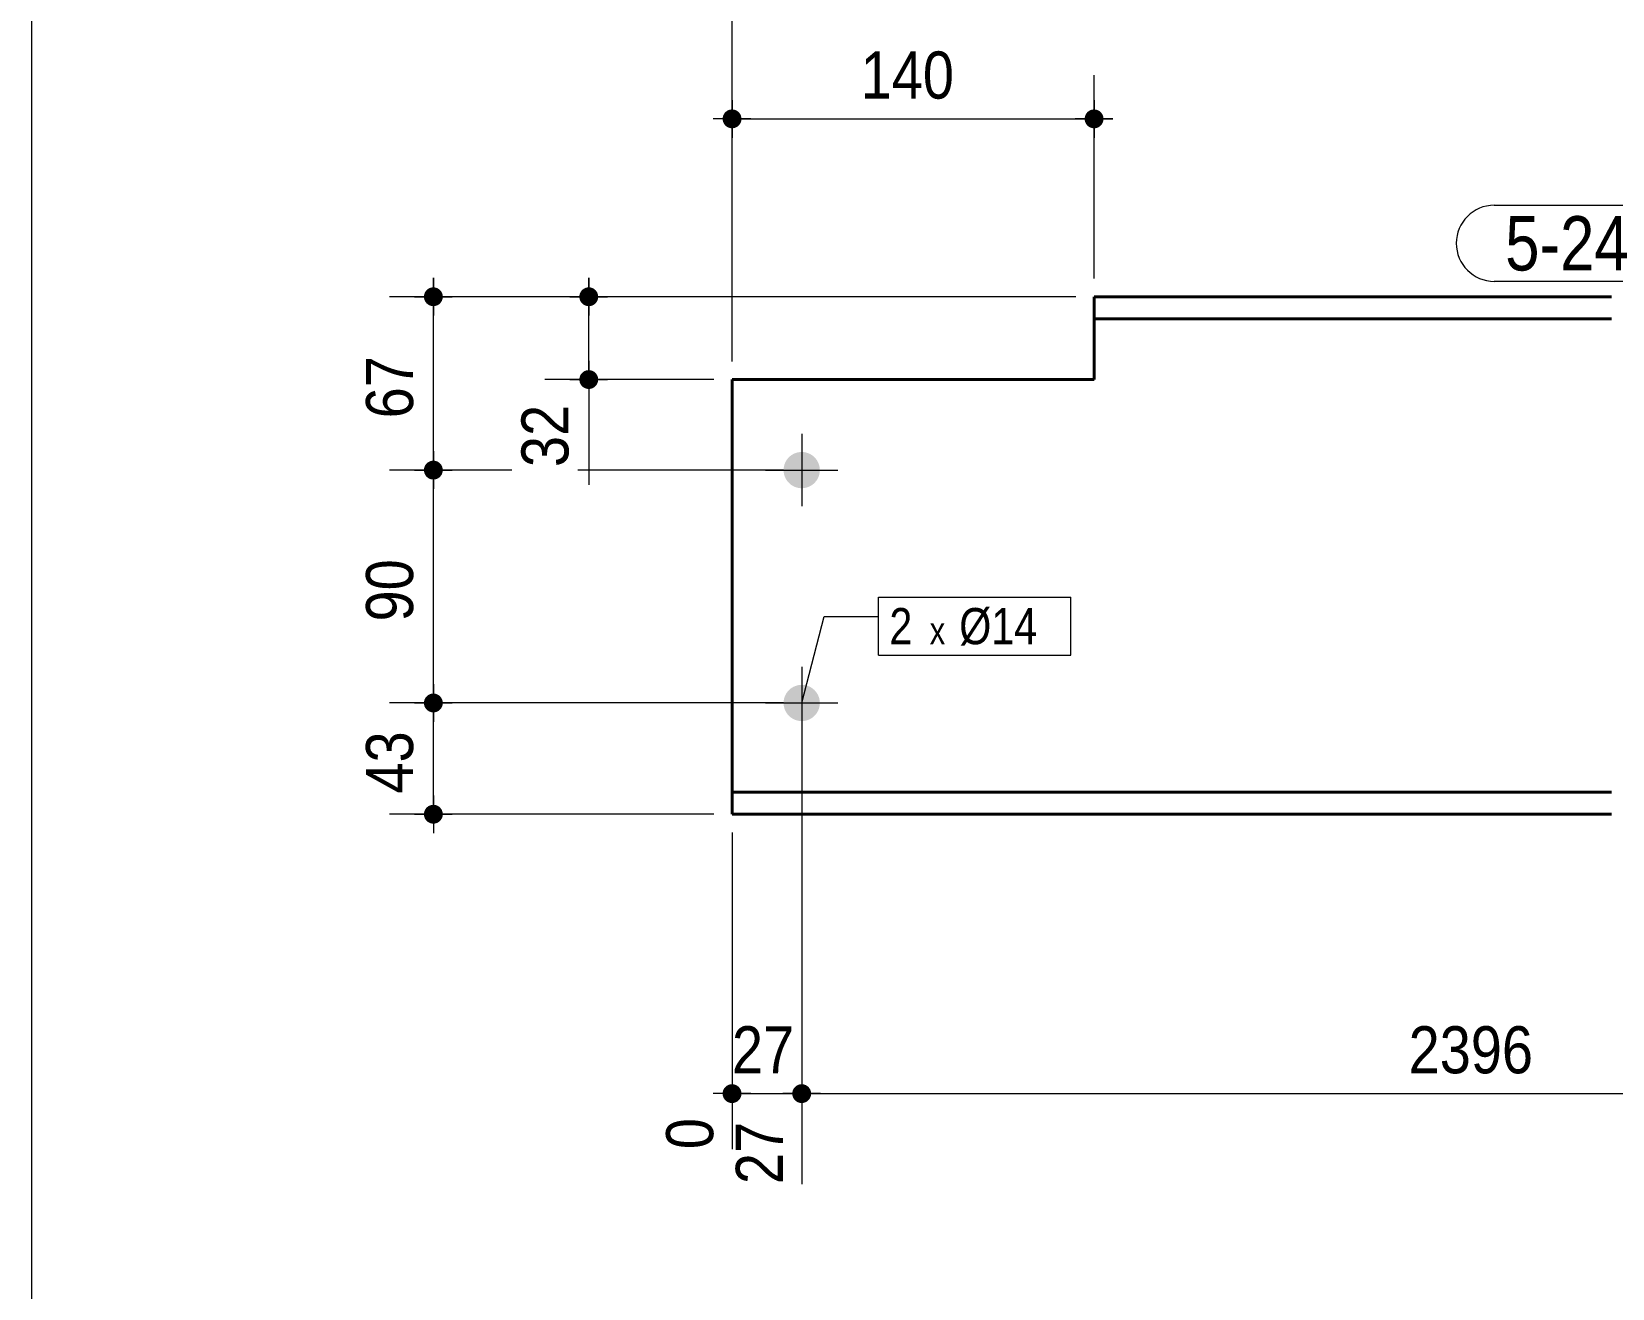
# Model space of a CAD drawing. Header units: millimetres. Extents: x 2 to 287, y 5 to 195.
# Drawn here: x 5 to 92.3, y 89.2 to 158.6 of the extents above; entities that cross this region are included whole.
import ezdxf

# ---------------------------------------------------------------- set-up
doc = ezdxf.new("R2010")
doc.units = ezdxf.units.MM
for name, color, linetype, lineweight in [('Boulon', 7, 'Continuous', 0), ('Cotation', 7, 'Continuous', 0), ('Désignation boulon', 3, 'Continuous', 0), ('Feuille dessin', 5, 'Continuous', 0), ('Piece', 2, 'Continuous', 0), ('Repère pièce', 3, 'Continuous', 0)]:
    doc.layers.add(name, color=color, linetype=linetype, lineweight=lineweight)
doc.styles.add('ARIAL', font='ARIAL.TTF')
doc.styles.add('COMIC_SANS_MS', font='COMIC.TTF')

# ---------------------------------------------------------------- blocks, each defined once
blk = doc.blocks.new('*A3')
at = {"layer": 'Boulon'}
for points in [[(46.527, 134.417), (46.528, 134.442), (46.53, 134.466), (46.532, 134.491), (46.535, 134.515), (46.538, 134.539), (46.542, 134.564), (46.546, 134.588), (46.551, 134.612), (46.557, 134.636), (46.563, 134.659), (46.57, 134.683), (46.578, 134.706), (46.586, 134.73), (46.594, 134.753), (46.603, 134.775), (46.613, 134.798), (46.623, 134.82), (46.634, 134.842), (46.645, 134.864), (46.657, 134.886), (46.669, 134.907), (46.682, 134.928), (46.696, 134.948), (46.71, 134.969), (46.724, 134.988), (46.739, 135.008), (46.754, 135.027), (46.77, 135.046), (46.786, 135.064), (46.803, 135.082), (46.82, 135.1), (46.838, 135.117), (46.856, 135.134), (46.874, 135.15), (46.893, 135.166), (46.912, 135.181), (46.931, 135.196), (46.951, 135.21), (46.972, 135.224), (46.992, 135.238), (47.013, 135.25), (47.034, 135.263), (47.056, 135.275), (47.077, 135.286), (47.1, 135.297), (47.122, 135.307), (47.144, 135.317), (47.167, 135.326), (47.19, 135.334), (47.213, 135.342), (47.237, 135.35), (47.26, 135.356), (47.284, 135.363), (47.308, 135.368), (47.332, 135.373), (47.356, 135.378), (47.38, 135.382), (47.405, 135.385), (47.429, 135.388), (47.454, 135.39), (47.478, 135.391), (47.503, 135.392), (47.527, 135.393), (47.552, 135.392), (47.576, 135.391), (47.601, 135.39), (47.625, 135.388), (47.65, 135.385), (47.674, 135.382), (47.698, 135.378), (47.722, 135.373), (47.746, 135.368), (47.77, 135.363), (47.794, 135.356), (47.817, 135.35), (47.841, 135.342), (47.864, 135.334), (47.887, 135.326), (47.91, 135.317), (47.932, 135.307), (47.955, 135.297), (47.977, 135.286), (47.999, 135.275), (48.02, 135.263), (48.041, 135.25), (48.062, 135.238), (48.083, 135.224), (48.103, 135.21), (48.123, 135.196), (48.142, 135.181), (48.161, 135.166), (48.18, 135.15), (48.199, 135.134), (48.217, 135.117), (48.234, 135.1), (48.251, 135.082), (48.268, 135.064), (48.284, 135.046), (48.3, 135.027), (48.315, 135.008), (48.33, 134.988), (48.345, 134.969), (48.359, 134.948), (48.372, 134.928), (48.385, 134.907), (48.397, 134.886), (48.409, 134.864), (48.42, 134.842), (48.431, 134.82), (48.441, 134.798), (48.451, 134.775), (48.46, 134.753), (48.469, 134.73), (48.477, 134.706), (48.484, 134.683), (48.491, 134.659), (48.497, 134.636), (48.503, 134.612), (48.508, 134.588), (48.512, 134.564), (48.516, 134.539), (48.52, 134.515), (48.522, 134.491), (48.524, 134.466), (48.526, 134.442), (48.527, 134.417), (48.527, 134.393), (48.527, 134.368), (48.526, 134.344), (48.524, 134.319), (48.522, 134.295), (48.52, 134.27), (48.516, 134.246), (48.512, 134.222), (48.508, 134.198), (48.503, 134.174), (48.497, 134.15), (48.491, 134.126), (48.484, 134.102), (48.477, 134.079), (48.469, 134.056), (48.46, 134.033), (48.451, 134.01), (48.441, 133.987), (48.431, 133.965), (48.42, 133.943), (48.409, 133.921), (48.397, 133.9), (48.385, 133.879), (48.372, 133.858), (48.359, 133.837), (48.345, 133.817), (48.33, 133.797), (48.315, 133.777), (48.3, 133.758), (48.284, 133.74), (48.268, 133.721), (48.251, 133.703), (48.234, 133.686), (48.217, 133.668), (48.199, 133.652), (48.18, 133.635), (48.161, 133.62), (48.142, 133.604), (48.123, 133.589), (48.103, 133.575), (48.083, 133.561), (48.062, 133.548), (48.041, 133.535), (48.02, 133.523), (47.999, 133.511), (47.977, 133.499), (47.955, 133.489), (47.932, 133.478), (47.91, 133.469), (47.887, 133.46), (47.864, 133.451), (47.841, 133.443), (47.817, 133.436), (47.794, 133.429), (47.77, 133.423), (47.746, 133.417), (47.722, 133.412), (47.698, 133.407), (47.674, 133.404), (47.65, 133.4), (47.625, 133.398), (47.601, 133.395), (47.576, 133.394), (47.552, 133.393), (47.527, 133.393), (47.503, 133.393), (47.478, 133.394), (47.454, 133.395), (47.429, 133.398), (47.405, 133.4), (47.38, 133.404), (47.356, 133.407), (47.332, 133.412), (47.308, 133.417), (47.284, 133.423), (47.26, 133.429), (47.237, 133.436), (47.213, 133.443), (47.19, 133.451), (47.167, 133.46), (47.144, 133.469), (47.122, 133.478), (47.1, 133.489), (47.077, 133.499), (47.056, 133.511), (47.034, 133.523), (47.013, 133.535), (46.992, 133.548), (46.972, 133.561), (46.951, 133.575), (46.931, 133.589), (46.912, 133.604), (46.893, 133.62), (46.874, 133.635), (46.856, 133.652), (46.838, 133.668), (46.82, 133.686), (46.803, 133.703), (46.786, 133.721), (46.77, 133.74), (46.754, 133.758), (46.739, 133.777), (46.724, 133.797), (46.71, 133.817), (46.696, 133.837), (46.682, 133.858), (46.669, 133.879), (46.657, 133.9), (46.645, 133.921), (46.634, 133.943), (46.623, 133.965), (46.613, 133.987), (46.603, 134.01), (46.594, 134.033), (46.586, 134.056), (46.578, 134.079), (46.57, 134.102), (46.563, 134.126), (46.557, 134.15), (46.551, 134.174), (46.546, 134.198), (46.542, 134.222), (46.538, 134.246), (46.535, 134.27), (46.532, 134.295), (46.53, 134.319), (46.528, 134.344), (46.527, 134.368), (46.527, 134.393)], [(46.527, 121.56), (46.528, 121.585), (46.53, 121.609), (46.532, 121.634), (46.535, 121.658), (46.538, 121.682), (46.542, 121.707), (46.546, 121.731), (46.551, 121.755), (46.557, 121.779), (46.563, 121.802), (46.57, 121.826), (46.578, 121.849), (46.586, 121.872), (46.594, 121.895), (46.603, 121.918), (46.613, 121.941), (46.623, 121.963), (46.634, 121.985), (46.645, 122.007), (46.657, 122.028), (46.669, 122.05), (46.682, 122.071), (46.696, 122.091), (46.71, 122.111), (46.724, 122.131), (46.739, 122.151), (46.754, 122.17), (46.77, 122.189), (46.786, 122.207), (46.803, 122.225), (46.82, 122.243), (46.838, 122.26), (46.856, 122.277), (46.874, 122.293), (46.893, 122.309), (46.912, 122.324), (46.931, 122.339), (46.951, 122.353), (46.972, 122.367), (46.992, 122.38), (47.013, 122.393), (47.034, 122.406), (47.056, 122.417), (47.077, 122.429), (47.1, 122.44), (47.122, 122.45), (47.144, 122.459), (47.167, 122.469), (47.19, 122.477), (47.213, 122.485), (47.237, 122.493), (47.26, 122.499), (47.284, 122.506), (47.308, 122.511), (47.332, 122.516), (47.356, 122.521), (47.38, 122.525), (47.405, 122.528), (47.429, 122.531), (47.454, 122.533), (47.478, 122.534), (47.503, 122.535), (47.527, 122.536), (47.552, 122.535), (47.576, 122.534), (47.601, 122.533), (47.625, 122.531), (47.65, 122.528), (47.674, 122.525), (47.698, 122.521), (47.722, 122.516), (47.746, 122.511), (47.77, 122.506), (47.794, 122.499), (47.817, 122.493), (47.841, 122.485), (47.864, 122.477), (47.887, 122.469), (47.91, 122.459), (47.932, 122.45), (47.955, 122.44), (47.977, 122.429), (47.999, 122.417), (48.02, 122.406), (48.041, 122.393), (48.062, 122.38), (48.083, 122.367), (48.103, 122.353), (48.123, 122.339), (48.142, 122.324), (48.161, 122.309), (48.18, 122.293), (48.199, 122.277), (48.217, 122.26), (48.234, 122.243), (48.251, 122.225), (48.268, 122.207), (48.284, 122.189), (48.3, 122.17), (48.315, 122.151), (48.33, 122.131), (48.345, 122.111), (48.359, 122.091), (48.372, 122.071), (48.385, 122.05), (48.397, 122.028), (48.409, 122.007), (48.42, 121.985), (48.431, 121.963), (48.441, 121.941), (48.451, 121.918), (48.46, 121.895), (48.469, 121.872), (48.477, 121.849), (48.484, 121.826), (48.491, 121.802), (48.497, 121.779), (48.503, 121.755), (48.508, 121.731), (48.512, 121.707), (48.516, 121.682), (48.52, 121.658), (48.522, 121.634), (48.524, 121.609), (48.526, 121.585), (48.527, 121.56), (48.527, 121.536), (48.527, 121.511), (48.526, 121.486), (48.524, 121.462), (48.522, 121.438), (48.52, 121.413), (48.516, 121.389), (48.512, 121.365), (48.508, 121.34), (48.503, 121.316), (48.497, 121.293), (48.491, 121.269), (48.484, 121.245), (48.477, 121.222), (48.469, 121.199), (48.46, 121.176), (48.451, 121.153), (48.441, 121.13), (48.431, 121.108), (48.42, 121.086), (48.409, 121.064), (48.397, 121.043), (48.385, 121.021), (48.372, 121.001), (48.359, 120.98), (48.345, 120.96), (48.33, 120.94), (48.315, 120.92), (48.3, 120.901), (48.284, 120.882), (48.268, 120.864), (48.251, 120.846), (48.234, 120.828), (48.217, 120.811), (48.199, 120.795), (48.18, 120.778), (48.161, 120.763), (48.142, 120.747), (48.123, 120.732), (48.103, 120.718), (48.083, 120.704), (48.062, 120.691), (48.041, 120.678), (48.02, 120.665), (47.999, 120.654), (47.977, 120.642), (47.955, 120.632), (47.932, 120.621), (47.91, 120.612), (47.887, 120.603), (47.864, 120.594), (47.841, 120.586), (47.817, 120.579), (47.794, 120.572), (47.77, 120.566), (47.746, 120.56), (47.722, 120.555), (47.698, 120.55), (47.674, 120.546), (47.65, 120.543), (47.625, 120.54), (47.601, 120.538), (47.576, 120.537), (47.552, 120.536), (47.527, 120.536), (47.503, 120.536), (47.478, 120.537), (47.454, 120.538), (47.429, 120.54), (47.405, 120.543), (47.38, 120.546), (47.356, 120.55), (47.332, 120.555), (47.308, 120.56), (47.284, 120.566), (47.26, 120.572), (47.237, 120.579), (47.213, 120.586), (47.19, 120.594), (47.167, 120.603), (47.144, 120.612), (47.122, 120.621), (47.1, 120.632), (47.077, 120.642), (47.056, 120.654), (47.034, 120.665), (47.013, 120.678), (46.992, 120.691), (46.972, 120.704), (46.951, 120.718), (46.931, 120.732), (46.912, 120.747), (46.893, 120.763), (46.874, 120.778), (46.856, 120.795), (46.838, 120.811), (46.82, 120.828), (46.803, 120.846), (46.786, 120.864), (46.77, 120.882), (46.754, 120.901), (46.739, 120.92), (46.724, 120.94), (46.71, 120.96), (46.696, 120.98), (46.682, 121.001), (46.669, 121.021), (46.657, 121.043), (46.645, 121.064), (46.634, 121.086), (46.623, 121.108), (46.613, 121.13), (46.603, 121.153), (46.594, 121.176), (46.586, 121.199), (46.578, 121.222), (46.57, 121.245), (46.563, 121.269), (46.557, 121.293), (46.551, 121.316), (46.546, 121.34), (46.542, 121.365), (46.538, 121.389), (46.535, 121.413), (46.532, 121.438), (46.53, 121.462), (46.528, 121.486), (46.527, 121.511), (46.527, 121.536)]]:
    blk.add_hatch(color=256, dxfattribs=at).paths.add_polyline_path(points, flags=17)
at = {"layer": 'Boulon', "linetype": 'Continuous', "lineweight": 0}
for p, q in [((47.527, 136.393), (47.527, 132.393)), ((45.527, 134.393), (49.527, 134.393)), ((47.527, 123.536), (47.527, 119.536)), ((45.527, 121.536), (49.527, 121.536))]:
    blk.add_line(p, q, dxfattribs=at)
blk = doc.blocks.new('*A4')
at = {"layer": 'Piece', "color": 2, "linetype": 'Continuous', "lineweight": 40}
for p, q in [((92.245192, 143.964054), (63.673764, 143.964054)), ((63.673764, 143.964054), (63.673764, 139.392625)), ((92.245192, 142.749768), (63.673764, 142.749768)), ((63.673764, 139.392625), (43.68, 139.392625)), ((43.68, 139.392625), (43.68, 116.606911)), ((43.68, 115.392625), (43.68, 116.606911)), ((43.68, 116.606911), (92.245192, 116.606911)), ((92.245192, 115.392625), (43.68, 115.392625))]:
    blk.add_line(p, q, dxfattribs=at)
blk = doc.blocks.new('*A5')
at = {"layer": 'Feuille dessin', "linetype": 'Continuous', "lineweight": 0}
blk.add_line((5, 195), (5, 5), dxfattribs=at)
blk = doc.blocks.new('*A10')
at = {"layer": 'Cotation'}
for points in [[(43.654, 153.266), (43.629, 153.268), (43.604, 153.271), (43.579, 153.275), (43.554, 153.281), (43.529, 153.288), (43.505, 153.296), (43.481, 153.305), (43.458, 153.315), (43.435, 153.327), (43.413, 153.339), (43.391, 153.353), (43.37, 153.368), (43.35, 153.383), (43.331, 153.4), (43.312, 153.418), (43.295, 153.436), (43.278, 153.455), (43.262, 153.476), (43.248, 153.496), (43.234, 153.518), (43.221, 153.54), (43.21, 153.563), (43.2, 153.586), (43.19, 153.61), (43.182, 153.634), (43.176, 153.659), (43.17, 153.684), (43.166, 153.709), (43.163, 153.734), (43.161, 153.76), (43.16, 153.785), (43.161, 153.811), (43.163, 153.836), (43.166, 153.862), (43.17, 153.887), (43.176, 153.912), (43.182, 153.936), (43.19, 153.96), (43.2, 153.984), (43.21, 154.008), (43.221, 154.03), (43.234, 154.053), (43.248, 154.074), (43.262, 154.095), (43.278, 154.115), (43.295, 154.134), (43.312, 154.153), (43.331, 154.171), (43.35, 154.187), (43.37, 154.203), (43.391, 154.218), (43.413, 154.231), (43.435, 154.244), (43.458, 154.255), (43.481, 154.266), (43.505, 154.275), (43.529, 154.283), (43.554, 154.29), (43.579, 154.295), (43.604, 154.3), (43.629, 154.303), (43.654, 154.305), (43.68, 154.305), (43.706, 154.305), (43.731, 154.303), (43.756, 154.3), (43.781, 154.295), (43.806, 154.29), (43.831, 154.283), (43.855, 154.275), (43.879, 154.266), (43.902, 154.255), (43.925, 154.244), (43.947, 154.231), (43.969, 154.218), (43.99, 154.203), (44.01, 154.187), (44.029, 154.171), (44.048, 154.153), (44.065, 154.134), (44.082, 154.115), (44.098, 154.095), (44.112, 154.074), (44.126, 154.053), (44.139, 154.03), (44.15, 154.008), (44.16, 153.984), (44.17, 153.96), (44.178, 153.936), (44.184, 153.912), (44.19, 153.887), (44.194, 153.862), (44.197, 153.836), (44.199, 153.811), (44.2, 153.785), (44.199, 153.76), (44.197, 153.734), (44.194, 153.709), (44.19, 153.684), (44.184, 153.659), (44.178, 153.634), (44.17, 153.61), (44.16, 153.586), (44.15, 153.563), (44.139, 153.54), (44.126, 153.518), (44.112, 153.496), (44.098, 153.476), (44.082, 153.455), (44.065, 153.436), (44.048, 153.418), (44.029, 153.4), (44.01, 153.383), (43.99, 153.368), (43.969, 153.353), (43.947, 153.339), (43.925, 153.327), (43.902, 153.315), (43.879, 153.305), (43.855, 153.296), (43.831, 153.288), (43.806, 153.281), (43.781, 153.275), (43.756, 153.271), (43.731, 153.268), (43.706, 153.266), (43.68, 153.265)], [(63.648, 153.266), (63.623, 153.268), (63.597, 153.271), (63.572, 153.275), (63.547, 153.281), (63.523, 153.288), (63.499, 153.296), (63.475, 153.305), (63.451, 153.315), (63.429, 153.327), (63.406, 153.339), (63.385, 153.353), (63.364, 153.368), (63.344, 153.383), (63.325, 153.4), (63.306, 153.418), (63.288, 153.436), (63.272, 153.455), (63.256, 153.476), (63.241, 153.496), (63.228, 153.518), (63.215, 153.54), (63.204, 153.563), (63.193, 153.586), (63.184, 153.61), (63.176, 153.634), (63.169, 153.659), (63.164, 153.684), (63.159, 153.709), (63.156, 153.734), (63.154, 153.76), (63.154, 153.785), (63.154, 153.811), (63.156, 153.836), (63.159, 153.862), (63.164, 153.887), (63.169, 153.912), (63.176, 153.936), (63.184, 153.96), (63.193, 153.984), (63.204, 154.008), (63.215, 154.03), (63.228, 154.053), (63.241, 154.074), (63.256, 154.095), (63.272, 154.115), (63.288, 154.134), (63.306, 154.153), (63.325, 154.171), (63.344, 154.187), (63.364, 154.203), (63.385, 154.218), (63.406, 154.231), (63.429, 154.244), (63.451, 154.255), (63.475, 154.266), (63.499, 154.275), (63.523, 154.283), (63.547, 154.29), (63.572, 154.295), (63.597, 154.3), (63.623, 154.303), (63.648, 154.305), (63.674, 154.305), (63.699, 154.305), (63.725, 154.303), (63.75, 154.3), (63.775, 154.295), (63.8, 154.29), (63.825, 154.283), (63.849, 154.275), (63.873, 154.266), (63.896, 154.255), (63.919, 154.244), (63.941, 154.231), (63.963, 154.218), (63.984, 154.203), (64.004, 154.187), (64.023, 154.171), (64.041, 154.153), (64.059, 154.134), (64.076, 154.115), (64.091, 154.095), (64.106, 154.074), (64.12, 154.053), (64.132, 154.03), (64.144, 154.008), (64.154, 153.984), (64.163, 153.96), (64.171, 153.936), (64.178, 153.912), (64.184, 153.887), (64.188, 153.862), (64.191, 153.836), (64.193, 153.811), (64.194, 153.785), (64.193, 153.76), (64.191, 153.734), (64.188, 153.709), (64.184, 153.684), (64.178, 153.659), (64.171, 153.634), (64.163, 153.61), (64.154, 153.586), (64.144, 153.563), (64.132, 153.54), (64.12, 153.518), (64.106, 153.496), (64.091, 153.476), (64.076, 153.455), (64.059, 153.436), (64.041, 153.418), (64.023, 153.4), (64.004, 153.383), (63.984, 153.368), (63.963, 153.353), (63.941, 153.339), (63.919, 153.327), (63.896, 153.315), (63.873, 153.305), (63.849, 153.296), (63.825, 153.288), (63.8, 153.281), (63.775, 153.275), (63.75, 153.271), (63.725, 153.268), (63.699, 153.266), (63.674, 153.265)]]:
    blk.add_hatch(color=256, dxfattribs=at).paths.add_polyline_path(points, flags=17)
at = {"layer": 'Cotation', "linetype": 'Continuous', "lineweight": 0}
for p, q in [((43.68, 140.393), (43.68, 156.205)), ((63.674, 144.964), (63.674, 156.205)), ((43.68, 154.825), (43.68, 152.745)), ((63.674, 154.825), (63.674, 152.745)), ((44.72, 153.785), (42.64, 153.785)), ((43.68, 153.785), (42.64, 153.785)), ((43.68, 153.785), (63.674, 153.785)), ((64.714, 153.785), (62.634, 153.785)), ((63.674, 153.785), (64.714, 153.785))]:
    blk.add_line(p, q, dxfattribs=at)
at = {"layer": 'Cotation'}
for p in [(43.68, 153.785), (63.674, 153.785)]:
    blk.add_point(p, dxfattribs=at)
at = {"layer": 'Cotation', "style": 'ARIAL', "width": 0.85}
blk.add_text('140', height=2.6, dxfattribs=at).set_placement((50.784, 154.905))
blk = doc.blocks.new('*A11')
at = {"layer": 'Cotation', "linetype": 'Continuous', "lineweight": 0}
blk.add_line((43.68, 140.393), (43.68, 165.655), dxfattribs=at)
blk = doc.blocks.new('*A13')
at = {"layer": 'Cotation'}
for points in [[(43.654, 99.449), (43.629, 99.451), (43.604, 99.454), (43.579, 99.458), (43.554, 99.464), (43.529, 99.471), (43.505, 99.479), (43.481, 99.488), (43.458, 99.498), (43.435, 99.51), (43.413, 99.522), (43.391, 99.536), (43.37, 99.551), (43.35, 99.566), (43.331, 99.583), (43.312, 99.6), (43.295, 99.619), (43.278, 99.638), (43.262, 99.658), (43.248, 99.679), (43.234, 99.701), (43.221, 99.723), (43.21, 99.746), (43.2, 99.769), (43.19, 99.793), (43.182, 99.817), (43.176, 99.842), (43.17, 99.867), (43.166, 99.892), (43.163, 99.917), (43.161, 99.943), (43.16, 99.968), (43.161, 99.994), (43.163, 100.019), (43.166, 100.044), (43.17, 100.07), (43.176, 100.095), (43.182, 100.119), (43.19, 100.143), (43.2, 100.167), (43.21, 100.191), (43.221, 100.213), (43.234, 100.236), (43.248, 100.257), (43.262, 100.278), (43.278, 100.298), (43.295, 100.317), (43.312, 100.336), (43.331, 100.353), (43.35, 100.37), (43.37, 100.386), (43.391, 100.401), (43.413, 100.414), (43.435, 100.427), (43.458, 100.438), (43.481, 100.449), (43.505, 100.458), (43.529, 100.466), (43.554, 100.473), (43.579, 100.478), (43.604, 100.483), (43.629, 100.486), (43.654, 100.488), (43.68, 100.488), (43.706, 100.488), (43.731, 100.486), (43.756, 100.483), (43.781, 100.478), (43.806, 100.473), (43.831, 100.466), (43.855, 100.458), (43.879, 100.449), (43.902, 100.438), (43.925, 100.427), (43.947, 100.414), (43.969, 100.401), (43.99, 100.386), (44.01, 100.37), (44.029, 100.353), (44.048, 100.336), (44.065, 100.317), (44.082, 100.298), (44.098, 100.278), (44.112, 100.257), (44.126, 100.236), (44.139, 100.213), (44.15, 100.191), (44.16, 100.167), (44.17, 100.143), (44.178, 100.119), (44.184, 100.095), (44.19, 100.07), (44.194, 100.044), (44.197, 100.019), (44.199, 99.994), (44.2, 99.968), (44.199, 99.943), (44.197, 99.917), (44.194, 99.892), (44.19, 99.867), (44.184, 99.842), (44.178, 99.817), (44.17, 99.793), (44.16, 99.769), (44.15, 99.746), (44.139, 99.723), (44.126, 99.701), (44.112, 99.679), (44.098, 99.658), (44.082, 99.638), (44.065, 99.619), (44.048, 99.6), (44.029, 99.583), (44.01, 99.566), (43.99, 99.551), (43.969, 99.536), (43.947, 99.522), (43.925, 99.51), (43.902, 99.498), (43.879, 99.488), (43.855, 99.479), (43.831, 99.471), (43.806, 99.464), (43.781, 99.458), (43.756, 99.454), (43.731, 99.451), (43.706, 99.449), (43.68, 99.448)], [(47.502, 99.449), (47.476, 99.451), (47.451, 99.454), (47.426, 99.458), (47.401, 99.464), (47.376, 99.471), (47.352, 99.479), (47.328, 99.488), (47.305, 99.498), (47.282, 99.51), (47.26, 99.522), (47.238, 99.536), (47.217, 99.551), (47.197, 99.566), (47.178, 99.583), (47.159, 99.6), (47.142, 99.619), (47.125, 99.638), (47.109, 99.658), (47.095, 99.679), (47.081, 99.701), (47.069, 99.723), (47.057, 99.746), (47.047, 99.769), (47.038, 99.793), (47.029, 99.817), (47.023, 99.842), (47.017, 99.867), (47.013, 99.892), (47.01, 99.917), (47.008, 99.943), (47.007, 99.968), (47.008, 99.994), (47.01, 100.019), (47.013, 100.044), (47.017, 100.07), (47.023, 100.095), (47.029, 100.119), (47.038, 100.143), (47.047, 100.167), (47.057, 100.191), (47.069, 100.213), (47.081, 100.236), (47.095, 100.257), (47.109, 100.278), (47.125, 100.298), (47.142, 100.317), (47.159, 100.336), (47.178, 100.353), (47.197, 100.37), (47.217, 100.386), (47.238, 100.401), (47.26, 100.414), (47.282, 100.427), (47.305, 100.438), (47.328, 100.449), (47.352, 100.458), (47.376, 100.466), (47.401, 100.473), (47.426, 100.478), (47.451, 100.483), (47.476, 100.486), (47.502, 100.488), (47.527, 100.488), (47.553, 100.488), (47.578, 100.486), (47.603, 100.483), (47.629, 100.478), (47.653, 100.473), (47.678, 100.466), (47.702, 100.458), (47.726, 100.449), (47.749, 100.438), (47.772, 100.427), (47.794, 100.414), (47.816, 100.401), (47.837, 100.386), (47.857, 100.37), (47.876, 100.353), (47.895, 100.336), (47.912, 100.317), (47.929, 100.298), (47.945, 100.278), (47.959, 100.257), (47.973, 100.236), (47.986, 100.213), (47.997, 100.191), (48.008, 100.167), (48.017, 100.143), (48.025, 100.119), (48.032, 100.095), (48.037, 100.07), (48.041, 100.044), (48.045, 100.019), (48.046, 99.994), (48.047, 99.968), (48.046, 99.943), (48.045, 99.917), (48.041, 99.892), (48.037, 99.867), (48.032, 99.842), (48.025, 99.817), (48.017, 99.793), (48.008, 99.769), (47.997, 99.746), (47.986, 99.723), (47.973, 99.701), (47.959, 99.679), (47.945, 99.658), (47.929, 99.638), (47.912, 99.619), (47.895, 99.6), (47.876, 99.583), (47.857, 99.566), (47.837, 99.551), (47.816, 99.536), (47.794, 99.522), (47.772, 99.51), (47.749, 99.498), (47.726, 99.488), (47.702, 99.479), (47.678, 99.471), (47.653, 99.464), (47.629, 99.458), (47.603, 99.454), (47.578, 99.451), (47.553, 99.449), (47.527, 99.448)]]:
    blk.add_hatch(color=256, dxfattribs=at).paths.add_polyline_path(points, flags=17)
at = {"layer": 'Cotation', "linetype": 'Continuous', "lineweight": 0}
for p, q in [((47.527, 120.536), (47.527, 94.971)), ((43.68, 114.393), (43.68, 96.9)), ((43.68, 101.008), (43.68, 98.928)), ((47.527, 101.008), (47.527, 98.928)), ((44.72, 99.968), (42.64, 99.968)), ((43.68, 99.968), (42.64, 99.968)), ((43.68, 99.968), (47.527, 99.968)), ((48.567, 99.968), (46.487, 99.968)), ((47.527, 99.968), (48.567, 99.968))]:
    blk.add_line(p, q, dxfattribs=at)
at = {"layer": 'Cotation'}
for p in [(43.68, 99.968), (47.527, 99.968)]:
    blk.add_point(p, dxfattribs=at)
at = {"layer": 'Cotation', "style": 'ARIAL', "width": 0.85}
blk.add_text('27', height=2.6, dxfattribs=at).set_placement((43.675, 101.088))
for s, p in [('0', (42.64, 96.9)), ('27', (46.487, 94.971))]:
    blk.add_text(s, height=2.6, rotation=90.00021, dxfattribs=at).set_placement(p)
blk = doc.blocks.new('*A14')
at = {"layer": 'Cotation'}
for points in [[(47.502, 99.449), (47.476, 99.451), (47.451, 99.454), (47.426, 99.458), (47.401, 99.464), (47.376, 99.471), (47.352, 99.479), (47.328, 99.488), (47.305, 99.498), (47.282, 99.51), (47.26, 99.522), (47.238, 99.536), (47.217, 99.551), (47.197, 99.566), (47.178, 99.583), (47.159, 99.6), (47.142, 99.619), (47.125, 99.638), (47.109, 99.658), (47.095, 99.679), (47.081, 99.701), (47.069, 99.723), (47.057, 99.746), (47.047, 99.769), (47.038, 99.793), (47.029, 99.817), (47.023, 99.842), (47.017, 99.867), (47.013, 99.892), (47.01, 99.917), (47.008, 99.943), (47.007, 99.968), (47.008, 99.994), (47.01, 100.019), (47.013, 100.044), (47.017, 100.07), (47.023, 100.095), (47.029, 100.119), (47.038, 100.143), (47.047, 100.167), (47.057, 100.191), (47.069, 100.213), (47.081, 100.236), (47.095, 100.257), (47.109, 100.278), (47.125, 100.298), (47.142, 100.317), (47.159, 100.336), (47.178, 100.353), (47.197, 100.37), (47.217, 100.386), (47.238, 100.401), (47.26, 100.414), (47.282, 100.427), (47.305, 100.438), (47.328, 100.449), (47.352, 100.458), (47.376, 100.466), (47.401, 100.473), (47.426, 100.478), (47.451, 100.483), (47.476, 100.486), (47.502, 100.488), (47.527, 100.488), (47.553, 100.488), (47.578, 100.486), (47.603, 100.483), (47.629, 100.478), (47.653, 100.473), (47.678, 100.466), (47.702, 100.458), (47.726, 100.449), (47.749, 100.438), (47.772, 100.427), (47.794, 100.414), (47.816, 100.401), (47.837, 100.386), (47.857, 100.37), (47.876, 100.353), (47.895, 100.336), (47.912, 100.317), (47.929, 100.298), (47.945, 100.278), (47.959, 100.257), (47.973, 100.236), (47.986, 100.213), (47.997, 100.191), (48.008, 100.167), (48.017, 100.143), (48.025, 100.119), (48.032, 100.095), (48.037, 100.07), (48.041, 100.044), (48.045, 100.019), (48.046, 99.994), (48.047, 99.968), (48.046, 99.943), (48.045, 99.917), (48.041, 99.892), (48.037, 99.867), (48.032, 99.842), (48.025, 99.817), (48.017, 99.793), (48.008, 99.769), (47.997, 99.746), (47.986, 99.723), (47.973, 99.701), (47.959, 99.679), (47.945, 99.658), (47.929, 99.638), (47.912, 99.619), (47.895, 99.6), (47.876, 99.583), (47.857, 99.566), (47.837, 99.551), (47.816, 99.536), (47.794, 99.522), (47.772, 99.51), (47.749, 99.498), (47.726, 99.488), (47.702, 99.479), (47.678, 99.471), (47.653, 99.464), (47.629, 99.458), (47.603, 99.454), (47.578, 99.451), (47.553, 99.449), (47.527, 99.448)], [(122.248, 99.449), (122.223, 99.451), (122.197, 99.454), (122.172, 99.458), (122.147, 99.464), (122.123, 99.471), (122.099, 99.479), (122.075, 99.488), (122.051, 99.498), (122.029, 99.51), (122.006, 99.522), (121.985, 99.536), (121.964, 99.551), (121.944, 99.566), (121.925, 99.583), (121.906, 99.6), (121.888, 99.619), (121.872, 99.638), (121.856, 99.658), (121.841, 99.679), (121.828, 99.701), (121.815, 99.723), (121.804, 99.746), (121.793, 99.769), (121.784, 99.793), (121.776, 99.817), (121.769, 99.842), (121.764, 99.867), (121.759, 99.892), (121.756, 99.917), (121.754, 99.943), (121.754, 99.968), (121.754, 99.994), (121.756, 100.019), (121.759, 100.044), (121.764, 100.07), (121.769, 100.095), (121.776, 100.119), (121.784, 100.143), (121.793, 100.167), (121.804, 100.191), (121.815, 100.213), (121.828, 100.236), (121.841, 100.257), (121.856, 100.278), (121.872, 100.298), (121.888, 100.317), (121.906, 100.336), (121.925, 100.353), (121.944, 100.37), (121.964, 100.386), (121.985, 100.401), (122.006, 100.414), (122.029, 100.427), (122.051, 100.438), (122.075, 100.449), (122.099, 100.458), (122.123, 100.466), (122.147, 100.473), (122.172, 100.478), (122.197, 100.483), (122.223, 100.486), (122.248, 100.488), (122.274, 100.488), (122.299, 100.488), (122.325, 100.486), (122.35, 100.483), (122.375, 100.478), (122.4, 100.473), (122.425, 100.466), (122.449, 100.458), (122.473, 100.449), (122.496, 100.438), (122.519, 100.427), (122.541, 100.414), (122.563, 100.401), (122.584, 100.386), (122.604, 100.37), (122.623, 100.353), (122.641, 100.336), (122.659, 100.317), (122.676, 100.298), (122.691, 100.278), (122.706, 100.257), (122.72, 100.236), (122.732, 100.213), (122.744, 100.191), (122.754, 100.167), (122.763, 100.143), (122.771, 100.119), (122.778, 100.095), (122.784, 100.07), (122.788, 100.044), (122.791, 100.019), (122.793, 99.994), (122.794, 99.968), (122.793, 99.943), (122.791, 99.917), (122.788, 99.892), (122.784, 99.867), (122.778, 99.842), (122.771, 99.817), (122.763, 99.793), (122.754, 99.769), (122.744, 99.746), (122.732, 99.723), (122.72, 99.701), (122.706, 99.679), (122.691, 99.658), (122.676, 99.638), (122.659, 99.619), (122.641, 99.6), (122.623, 99.583), (122.604, 99.566), (122.584, 99.551), (122.563, 99.536), (122.541, 99.522), (122.519, 99.51), (122.496, 99.498), (122.473, 99.488), (122.449, 99.479), (122.425, 99.471), (122.4, 99.464), (122.375, 99.458), (122.35, 99.454), (122.325, 99.451), (122.299, 99.449), (122.274, 99.448)]]:
    blk.add_hatch(color=256, dxfattribs=at).paths.add_polyline_path(points, flags=17)
at = {"layer": 'Cotation', "linetype": 'Continuous', "lineweight": 0}
for p, q in [((122.274, 128.678), (122.274, 91.115)), ((47.527, 120.536), (47.527, 104.208)), ((47.527, 100.568), (47.527, 94.971)), ((47.527, 100.568), (47.527, 98.928)), ((122.274, 101.008), (122.274, 98.928)), ((48.567, 99.968), (46.487, 99.968)), ((47.527, 99.968), (46.487, 99.968)), ((47.527, 99.968), (122.274, 99.968)), ((123.314, 99.968), (121.234, 99.968)), ((122.274, 99.968), (123.314, 99.968))]:
    blk.add_line(p, q, dxfattribs=at)
at = {"layer": 'Cotation'}
for p in [(47.527, 99.968), (122.274, 99.968)]:
    blk.add_point(p, dxfattribs=at)
at = {"layer": 'Cotation', "style": 'ARIAL', "width": 0.85}
blk.add_text('2396', height=2.6, dxfattribs=at).set_placement((81.044, 101.088))
blk.add_text('2423', height=2.6, rotation=90.00021, dxfattribs=at).set_placement((121.234, 91.115))
blk = doc.blocks.new('*A19')
at = {"layer": 'Cotation'}
for points in [[(35.743, 143.445), (35.717, 143.447), (35.692, 143.45), (35.667, 143.454), (35.642, 143.46), (35.617, 143.466), (35.593, 143.474), (35.569, 143.484), (35.546, 143.494), (35.523, 143.505), (35.501, 143.518), (35.479, 143.532), (35.458, 143.546), (35.438, 143.562), (35.419, 143.579), (35.4, 143.596), (35.383, 143.615), (35.366, 143.634), (35.35, 143.654), (35.336, 143.675), (35.322, 143.697), (35.309, 143.719), (35.298, 143.742), (35.288, 143.765), (35.278, 143.789), (35.27, 143.813), (35.264, 143.838), (35.258, 143.863), (35.254, 143.888), (35.251, 143.913), (35.249, 143.939), (35.248, 143.964), (35.249, 143.99), (35.251, 144.015), (35.254, 144.04), (35.258, 144.066), (35.264, 144.09), (35.27, 144.115), (35.278, 144.139), (35.288, 144.163), (35.298, 144.186), (35.309, 144.209), (35.322, 144.231), (35.336, 144.253), (35.35, 144.274), (35.366, 144.294), (35.383, 144.313), (35.4, 144.332), (35.419, 144.349), (35.438, 144.366), (35.458, 144.382), (35.479, 144.396), (35.501, 144.41), (35.523, 144.423), (35.546, 144.434), (35.569, 144.444), (35.593, 144.454), (35.617, 144.462), (35.642, 144.468), (35.667, 144.474), (35.692, 144.478), (35.717, 144.482), (35.743, 144.483), (35.768, 144.484), (35.794, 144.483), (35.819, 144.482), (35.844, 144.478), (35.869, 144.474), (35.894, 144.468), (35.919, 144.462), (35.943, 144.454), (35.967, 144.444), (35.99, 144.434), (36.013, 144.423), (36.035, 144.41), (36.057, 144.396), (36.078, 144.382), (36.098, 144.366), (36.117, 144.349), (36.136, 144.332), (36.153, 144.313), (36.17, 144.294), (36.186, 144.274), (36.2, 144.253), (36.214, 144.231), (36.227, 144.209), (36.238, 144.186), (36.248, 144.163), (36.258, 144.139), (36.266, 144.115), (36.272, 144.09), (36.278, 144.066), (36.282, 144.04), (36.286, 144.015), (36.287, 143.99), (36.288, 143.964), (36.287, 143.939), (36.286, 143.913), (36.282, 143.888), (36.278, 143.863), (36.272, 143.838), (36.266, 143.813), (36.258, 143.789), (36.248, 143.765), (36.238, 143.742), (36.227, 143.719), (36.214, 143.697), (36.2, 143.675), (36.186, 143.654), (36.17, 143.634), (36.153, 143.615), (36.136, 143.596), (36.117, 143.579), (36.098, 143.562), (36.078, 143.546), (36.057, 143.532), (36.035, 143.518), (36.013, 143.505), (35.99, 143.494), (35.967, 143.484), (35.943, 143.474), (35.919, 143.466), (35.894, 143.46), (35.869, 143.454), (35.844, 143.45), (35.819, 143.447), (35.794, 143.445), (35.768, 143.444)], [(35.743, 138.873), (35.717, 138.875), (35.692, 138.878), (35.667, 138.883), (35.642, 138.888), (35.617, 138.895), (35.593, 138.903), (35.569, 138.912), (35.546, 138.923), (35.523, 138.934), (35.501, 138.947), (35.479, 138.96), (35.458, 138.975), (35.438, 138.991), (35.419, 139.007), (35.4, 139.025), (35.383, 139.043), (35.366, 139.063), (35.35, 139.083), (35.336, 139.104), (35.322, 139.125), (35.309, 139.147), (35.298, 139.17), (35.288, 139.194), (35.278, 139.217), (35.27, 139.242), (35.264, 139.266), (35.258, 139.291), (35.254, 139.316), (35.251, 139.342), (35.249, 139.367), (35.248, 139.393), (35.249, 139.418), (35.251, 139.444), (35.254, 139.469), (35.258, 139.494), (35.264, 139.519), (35.27, 139.544), (35.278, 139.568), (35.288, 139.592), (35.298, 139.615), (35.309, 139.638), (35.322, 139.66), (35.336, 139.682), (35.35, 139.702), (35.366, 139.723), (35.383, 139.742), (35.4, 139.76), (35.419, 139.778), (35.438, 139.795), (35.458, 139.81), (35.479, 139.825), (35.501, 139.839), (35.523, 139.851), (35.546, 139.863), (35.569, 139.873), (35.593, 139.882), (35.617, 139.89), (35.642, 139.897), (35.667, 139.903), (35.692, 139.907), (35.717, 139.91), (35.743, 139.912), (35.768, 139.913), (35.794, 139.912), (35.819, 139.91), (35.844, 139.907), (35.869, 139.903), (35.894, 139.897), (35.919, 139.89), (35.943, 139.882), (35.967, 139.873), (35.99, 139.863), (36.013, 139.851), (36.035, 139.839), (36.057, 139.825), (36.078, 139.81), (36.098, 139.795), (36.117, 139.778), (36.136, 139.76), (36.153, 139.742), (36.17, 139.723), (36.186, 139.702), (36.2, 139.682), (36.214, 139.66), (36.227, 139.638), (36.238, 139.615), (36.248, 139.592), (36.258, 139.568), (36.266, 139.544), (36.272, 139.519), (36.278, 139.494), (36.282, 139.469), (36.286, 139.444), (36.287, 139.418), (36.288, 139.393), (36.287, 139.367), (36.286, 139.342), (36.282, 139.316), (36.278, 139.291), (36.272, 139.266), (36.266, 139.242), (36.258, 139.217), (36.248, 139.194), (36.238, 139.17), (36.227, 139.147), (36.214, 139.125), (36.2, 139.104), (36.186, 139.083), (36.17, 139.063), (36.153, 139.043), (36.136, 139.025), (36.117, 139.007), (36.098, 138.991), (36.078, 138.975), (36.057, 138.96), (36.035, 138.947), (36.013, 138.934), (35.99, 138.923), (35.967, 138.912), (35.943, 138.903), (35.919, 138.895), (35.894, 138.888), (35.869, 138.883), (35.844, 138.878), (35.819, 138.875), (35.794, 138.873), (35.768, 138.873)]]:
    blk.add_hatch(color=256, dxfattribs=at).paths.add_polyline_path(points, flags=17)
at = {"layer": 'Cotation', "linetype": 'Continuous', "lineweight": 0}
for p, q in [((35.768, 145.004), (35.768, 142.924)), ((35.768, 143.964), (35.768, 145.004)), ((62.674, 143.964), (33.348, 143.964)), ((34.728, 143.964), (36.808, 143.964)), ((35.768, 139.393), (35.768, 143.964)), ((35.768, 140.433), (35.768, 138.353)), ((42.68, 139.393), (33.348, 139.393)), ((34.728, 139.393), (36.808, 139.393)), ((35.768, 139.393), (35.768, 133.586)), ((35.768, 139.393), (35.768, 133.586))]:
    blk.add_line(p, q, dxfattribs=at)
at = {"layer": 'Cotation'}
for p in [(35.768, 143.964), (35.768, 139.393)]:
    blk.add_point(p, dxfattribs=at)
at = {"layer": 'Cotation', "style": 'ARIAL', "width": 0.85}
blk.add_text('32', height=2.6, rotation=90.00021, dxfattribs=at).set_placement((34.648, 134.561))
blk = doc.blocks.new('*A20')
at = {"layer": 'Cotation'}
for points in [[(27.16, 121.016), (27.135, 121.018), (27.11, 121.021), (27.084, 121.026), (27.059, 121.031), (27.035, 121.038), (27.011, 121.046), (26.987, 121.055), (26.963, 121.065), (26.941, 121.077), (26.918, 121.09), (26.897, 121.103), (26.876, 121.118), (26.856, 121.134), (26.837, 121.15), (26.818, 121.168), (26.801, 121.186), (26.784, 121.206), (26.768, 121.226), (26.753, 121.247), (26.74, 121.268), (26.727, 121.29), (26.716, 121.313), (26.705, 121.337), (26.696, 121.36), (26.688, 121.385), (26.681, 121.409), (26.676, 121.434), (26.671, 121.459), (26.668, 121.485), (26.666, 121.51), (26.666, 121.536), (26.666, 121.561), (26.668, 121.587), (26.671, 121.612), (26.676, 121.637), (26.681, 121.662), (26.688, 121.687), (26.696, 121.711), (26.705, 121.735), (26.716, 121.758), (26.727, 121.781), (26.74, 121.803), (26.753, 121.824), (26.768, 121.845), (26.784, 121.865), (26.801, 121.885), (26.818, 121.903), (26.837, 121.921), (26.856, 121.938), (26.876, 121.953), (26.897, 121.968), (26.918, 121.982), (26.941, 121.994), (26.963, 122.006), (26.987, 122.016), (27.011, 122.025), (27.035, 122.033), (27.059, 122.04), (27.084, 122.046), (27.11, 122.05), (27.135, 122.053), (27.16, 122.055), (27.186, 122.056), (27.211, 122.055), (27.237, 122.053), (27.262, 122.05), (27.287, 122.046), (27.312, 122.04), (27.337, 122.033), (27.361, 122.025), (27.385, 122.016), (27.408, 122.006), (27.431, 121.994), (27.453, 121.982), (27.475, 121.968), (27.496, 121.953), (27.516, 121.938), (27.535, 121.921), (27.554, 121.903), (27.571, 121.885), (27.588, 121.865), (27.603, 121.845), (27.618, 121.824), (27.632, 121.803), (27.644, 121.781), (27.656, 121.758), (27.666, 121.735), (27.675, 121.711), (27.683, 121.687), (27.69, 121.662), (27.696, 121.637), (27.7, 121.612), (27.703, 121.587), (27.705, 121.561), (27.706, 121.536), (27.705, 121.51), (27.703, 121.485), (27.7, 121.459), (27.696, 121.434), (27.69, 121.409), (27.683, 121.385), (27.675, 121.36), (27.666, 121.337), (27.656, 121.313), (27.644, 121.29), (27.632, 121.268), (27.618, 121.247), (27.603, 121.226), (27.588, 121.206), (27.571, 121.186), (27.554, 121.168), (27.535, 121.15), (27.516, 121.134), (27.496, 121.118), (27.475, 121.103), (27.453, 121.09), (27.431, 121.077), (27.408, 121.065), (27.385, 121.055), (27.361, 121.046), (27.337, 121.038), (27.312, 121.031), (27.287, 121.026), (27.262, 121.021), (27.237, 121.018), (27.211, 121.016), (27.186, 121.016)], [(27.16, 114.873), (27.135, 114.875), (27.11, 114.878), (27.084, 114.883), (27.059, 114.888), (27.035, 114.895), (27.011, 114.903), (26.987, 114.912), (26.963, 114.923), (26.941, 114.934), (26.918, 114.947), (26.897, 114.96), (26.876, 114.975), (26.856, 114.991), (26.837, 115.007), (26.818, 115.025), (26.801, 115.043), (26.784, 115.063), (26.768, 115.083), (26.753, 115.104), (26.74, 115.125), (26.727, 115.147), (26.716, 115.17), (26.705, 115.194), (26.696, 115.217), (26.688, 115.242), (26.681, 115.266), (26.676, 115.291), (26.671, 115.316), (26.668, 115.342), (26.666, 115.367), (26.666, 115.393), (26.666, 115.418), (26.668, 115.444), (26.671, 115.469), (26.676, 115.494), (26.681, 115.519), (26.688, 115.544), (26.696, 115.568), (26.705, 115.592), (26.716, 115.615), (26.727, 115.638), (26.74, 115.66), (26.753, 115.682), (26.768, 115.702), (26.784, 115.723), (26.801, 115.742), (26.818, 115.76), (26.837, 115.778), (26.856, 115.795), (26.876, 115.81), (26.897, 115.825), (26.918, 115.839), (26.941, 115.851), (26.963, 115.863), (26.987, 115.873), (27.011, 115.882), (27.035, 115.89), (27.059, 115.897), (27.084, 115.903), (27.11, 115.907), (27.135, 115.91), (27.16, 115.912), (27.186, 115.913), (27.211, 115.912), (27.237, 115.91), (27.262, 115.907), (27.287, 115.903), (27.312, 115.897), (27.337, 115.89), (27.361, 115.882), (27.385, 115.873), (27.408, 115.863), (27.431, 115.851), (27.453, 115.839), (27.475, 115.825), (27.496, 115.81), (27.516, 115.795), (27.535, 115.778), (27.554, 115.76), (27.571, 115.742), (27.588, 115.723), (27.603, 115.702), (27.618, 115.682), (27.632, 115.66), (27.644, 115.638), (27.656, 115.615), (27.666, 115.592), (27.675, 115.568), (27.683, 115.544), (27.69, 115.519), (27.696, 115.494), (27.7, 115.469), (27.703, 115.444), (27.705, 115.418), (27.706, 115.393), (27.705, 115.367), (27.703, 115.342), (27.7, 115.316), (27.696, 115.291), (27.69, 115.266), (27.683, 115.242), (27.675, 115.217), (27.666, 115.194), (27.656, 115.17), (27.644, 115.147), (27.632, 115.125), (27.618, 115.104), (27.603, 115.083), (27.588, 115.063), (27.571, 115.043), (27.554, 115.025), (27.535, 115.007), (27.516, 114.991), (27.496, 114.975), (27.475, 114.96), (27.453, 114.947), (27.431, 114.934), (27.408, 114.923), (27.385, 114.912), (27.361, 114.903), (27.337, 114.895), (27.312, 114.888), (27.287, 114.883), (27.262, 114.878), (27.237, 114.875), (27.211, 114.873), (27.186, 114.873)]]:
    blk.add_hatch(color=256, dxfattribs=at).paths.add_polyline_path(points, flags=17)
at = {"layer": 'Cotation', "linetype": 'Continuous', "lineweight": 0}
for p, q in [((27.186, 122.576), (27.186, 120.496)), ((27.186, 121.536), (27.186, 122.576)), ((46.527, 121.536), (24.766, 121.536)), ((26.146, 121.536), (28.226, 121.536)), ((27.186, 115.393), (27.186, 121.536)), ((27.186, 116.433), (27.186, 114.353)), ((42.68, 115.393), (24.766, 115.393)), ((26.146, 115.393), (28.226, 115.393)), ((27.186, 115.393), (27.186, 114.353))]:
    blk.add_line(p, q, dxfattribs=at)
at = {"layer": 'Cotation'}
for p in [(27.186, 121.536), (27.186, 115.393)]:
    blk.add_point(p, dxfattribs=at)
at = {"layer": 'Cotation', "style": 'ARIAL', "width": 0.85}
blk.add_text('43', height=2.6, rotation=90.00021, dxfattribs=at).set_placement((26.066, 116.536))
blk = doc.blocks.new('*A21')
at = {"layer": 'Cotation'}
for points in [[(27.16, 133.873), (27.135, 133.875), (27.11, 133.878), (27.084, 133.883), (27.059, 133.888), (27.035, 133.895), (27.011, 133.903), (26.987, 133.912), (26.963, 133.923), (26.941, 133.934), (26.918, 133.947), (26.897, 133.96), (26.876, 133.975), (26.856, 133.991), (26.837, 134.007), (26.818, 134.025), (26.801, 134.043), (26.784, 134.063), (26.768, 134.083), (26.753, 134.104), (26.74, 134.125), (26.727, 134.148), (26.716, 134.17), (26.705, 134.194), (26.696, 134.218), (26.688, 134.242), (26.681, 134.266), (26.676, 134.291), (26.671, 134.316), (26.668, 134.342), (26.666, 134.367), (26.666, 134.393), (26.666, 134.418), (26.668, 134.444), (26.671, 134.469), (26.676, 134.494), (26.681, 134.519), (26.688, 134.544), (26.696, 134.568), (26.705, 134.592), (26.716, 134.615), (26.727, 134.638), (26.74, 134.66), (26.753, 134.682), (26.768, 134.702), (26.784, 134.723), (26.801, 134.742), (26.818, 134.76), (26.837, 134.778), (26.856, 134.795), (26.876, 134.81), (26.897, 134.825), (26.918, 134.839), (26.941, 134.851), (26.963, 134.863), (26.987, 134.873), (27.011, 134.882), (27.035, 134.89), (27.059, 134.897), (27.084, 134.903), (27.11, 134.907), (27.135, 134.91), (27.16, 134.912), (27.186, 134.913), (27.211, 134.912), (27.237, 134.91), (27.262, 134.907), (27.287, 134.903), (27.312, 134.897), (27.337, 134.89), (27.361, 134.882), (27.385, 134.873), (27.408, 134.863), (27.431, 134.851), (27.453, 134.839), (27.475, 134.825), (27.496, 134.81), (27.516, 134.795), (27.535, 134.778), (27.554, 134.76), (27.571, 134.742), (27.588, 134.723), (27.603, 134.702), (27.618, 134.682), (27.632, 134.66), (27.644, 134.638), (27.656, 134.615), (27.666, 134.592), (27.675, 134.568), (27.683, 134.544), (27.69, 134.519), (27.696, 134.494), (27.7, 134.469), (27.703, 134.444), (27.705, 134.418), (27.706, 134.393), (27.705, 134.367), (27.703, 134.342), (27.7, 134.316), (27.696, 134.291), (27.69, 134.266), (27.683, 134.242), (27.675, 134.218), (27.666, 134.194), (27.656, 134.17), (27.644, 134.148), (27.632, 134.125), (27.618, 134.104), (27.603, 134.083), (27.588, 134.063), (27.571, 134.043), (27.554, 134.025), (27.535, 134.007), (27.516, 133.991), (27.496, 133.975), (27.475, 133.96), (27.453, 133.947), (27.431, 133.934), (27.408, 133.923), (27.385, 133.912), (27.361, 133.903), (27.337, 133.895), (27.312, 133.888), (27.287, 133.883), (27.262, 133.878), (27.237, 133.875), (27.211, 133.873), (27.186, 133.873)], [(27.16, 121.016), (27.135, 121.018), (27.11, 121.021), (27.084, 121.026), (27.059, 121.031), (27.035, 121.038), (27.011, 121.046), (26.987, 121.055), (26.963, 121.065), (26.941, 121.077), (26.918, 121.09), (26.897, 121.103), (26.876, 121.118), (26.856, 121.134), (26.837, 121.15), (26.818, 121.168), (26.801, 121.186), (26.784, 121.206), (26.768, 121.226), (26.753, 121.247), (26.74, 121.268), (26.727, 121.29), (26.716, 121.313), (26.705, 121.337), (26.696, 121.36), (26.688, 121.385), (26.681, 121.409), (26.676, 121.434), (26.671, 121.459), (26.668, 121.485), (26.666, 121.51), (26.666, 121.536), (26.666, 121.561), (26.668, 121.587), (26.671, 121.612), (26.676, 121.637), (26.681, 121.662), (26.688, 121.687), (26.696, 121.711), (26.705, 121.735), (26.716, 121.758), (26.727, 121.781), (26.74, 121.803), (26.753, 121.824), (26.768, 121.845), (26.784, 121.865), (26.801, 121.885), (26.818, 121.903), (26.837, 121.921), (26.856, 121.938), (26.876, 121.953), (26.897, 121.968), (26.918, 121.982), (26.941, 121.994), (26.963, 122.006), (26.987, 122.016), (27.011, 122.025), (27.035, 122.033), (27.059, 122.04), (27.084, 122.046), (27.11, 122.05), (27.135, 122.053), (27.16, 122.055), (27.186, 122.056), (27.211, 122.055), (27.237, 122.053), (27.262, 122.05), (27.287, 122.046), (27.312, 122.04), (27.337, 122.033), (27.361, 122.025), (27.385, 122.016), (27.408, 122.006), (27.431, 121.994), (27.453, 121.982), (27.475, 121.968), (27.496, 121.953), (27.516, 121.938), (27.535, 121.921), (27.554, 121.903), (27.571, 121.885), (27.588, 121.865), (27.603, 121.845), (27.618, 121.824), (27.632, 121.803), (27.644, 121.781), (27.656, 121.758), (27.666, 121.735), (27.675, 121.711), (27.683, 121.687), (27.69, 121.662), (27.696, 121.637), (27.7, 121.612), (27.703, 121.587), (27.705, 121.561), (27.706, 121.536), (27.705, 121.51), (27.703, 121.485), (27.7, 121.459), (27.696, 121.434), (27.69, 121.409), (27.683, 121.385), (27.675, 121.36), (27.666, 121.337), (27.656, 121.313), (27.644, 121.29), (27.632, 121.268), (27.618, 121.247), (27.603, 121.226), (27.588, 121.206), (27.571, 121.186), (27.554, 121.168), (27.535, 121.15), (27.516, 121.134), (27.496, 121.118), (27.475, 121.103), (27.453, 121.09), (27.431, 121.077), (27.408, 121.065), (27.385, 121.055), (27.361, 121.046), (27.337, 121.038), (27.312, 121.031), (27.287, 121.026), (27.262, 121.021), (27.237, 121.018), (27.211, 121.016), (27.186, 121.016)]]:
    blk.add_hatch(color=256, dxfattribs=at).paths.add_polyline_path(points, flags=17)
at = {"layer": 'Cotation', "linetype": 'Continuous', "lineweight": 0}
for p, q in [((27.186, 135.433), (27.186, 133.353)), ((27.186, 134.393), (27.186, 135.433)), ((31.528, 134.393), (24.766, 134.393)), ((26.146, 134.393), (28.226, 134.393)), ((27.186, 121.536), (27.186, 134.393)), ((46.527, 134.393), (35.168, 134.393)), ((27.186, 122.576), (27.186, 120.496)), ((46.527, 121.536), (24.766, 121.536)), ((26.146, 121.536), (28.226, 121.536)), ((27.186, 121.536), (27.186, 120.496))]:
    blk.add_line(p, q, dxfattribs=at)
at = {"layer": 'Cotation'}
for p in [(27.186, 134.393), (27.186, 121.536)]:
    blk.add_point(p, dxfattribs=at)
at = {"layer": 'Cotation', "style": 'ARIAL', "width": 0.85}
blk.add_text('90', height=2.6, rotation=90.00021, dxfattribs=at).set_placement((26.066, 126.036))
blk = doc.blocks.new('*A22')
at = {"layer": 'Cotation'}
for points in [[(27.16, 143.445), (27.135, 143.447), (27.11, 143.45), (27.084, 143.454), (27.059, 143.46), (27.035, 143.466), (27.011, 143.474), (26.987, 143.484), (26.963, 143.494), (26.941, 143.505), (26.918, 143.518), (26.897, 143.532), (26.876, 143.546), (26.856, 143.562), (26.837, 143.579), (26.818, 143.596), (26.801, 143.615), (26.784, 143.634), (26.768, 143.654), (26.753, 143.675), (26.74, 143.697), (26.727, 143.719), (26.716, 143.742), (26.705, 143.765), (26.696, 143.789), (26.688, 143.813), (26.681, 143.838), (26.676, 143.863), (26.671, 143.888), (26.668, 143.913), (26.666, 143.939), (26.666, 143.964), (26.666, 143.99), (26.668, 144.015), (26.671, 144.04), (26.676, 144.066), (26.681, 144.09), (26.688, 144.115), (26.696, 144.139), (26.705, 144.163), (26.716, 144.186), (26.727, 144.209), (26.74, 144.231), (26.753, 144.253), (26.768, 144.274), (26.784, 144.294), (26.801, 144.313), (26.818, 144.332), (26.837, 144.349), (26.856, 144.366), (26.876, 144.382), (26.897, 144.396), (26.918, 144.41), (26.941, 144.423), (26.963, 144.434), (26.987, 144.444), (27.011, 144.454), (27.035, 144.462), (27.059, 144.468), (27.084, 144.474), (27.11, 144.478), (27.135, 144.482), (27.16, 144.483), (27.186, 144.484), (27.211, 144.483), (27.237, 144.482), (27.262, 144.478), (27.287, 144.474), (27.312, 144.468), (27.337, 144.462), (27.361, 144.454), (27.385, 144.444), (27.408, 144.434), (27.431, 144.423), (27.453, 144.41), (27.475, 144.396), (27.496, 144.382), (27.516, 144.366), (27.535, 144.349), (27.554, 144.332), (27.571, 144.313), (27.588, 144.294), (27.603, 144.274), (27.618, 144.253), (27.632, 144.231), (27.644, 144.209), (27.656, 144.186), (27.666, 144.163), (27.675, 144.139), (27.683, 144.115), (27.69, 144.09), (27.696, 144.066), (27.7, 144.04), (27.703, 144.015), (27.705, 143.99), (27.706, 143.964), (27.705, 143.939), (27.703, 143.913), (27.7, 143.888), (27.696, 143.863), (27.69, 143.838), (27.683, 143.813), (27.675, 143.789), (27.666, 143.765), (27.656, 143.742), (27.644, 143.719), (27.632, 143.697), (27.618, 143.675), (27.603, 143.654), (27.588, 143.634), (27.571, 143.615), (27.554, 143.596), (27.535, 143.579), (27.516, 143.562), (27.496, 143.546), (27.475, 143.532), (27.453, 143.518), (27.431, 143.505), (27.408, 143.494), (27.385, 143.484), (27.361, 143.474), (27.337, 143.466), (27.312, 143.46), (27.287, 143.454), (27.262, 143.45), (27.237, 143.447), (27.211, 143.445), (27.186, 143.444)], [(27.16, 133.873), (27.135, 133.875), (27.11, 133.878), (27.084, 133.883), (27.059, 133.888), (27.035, 133.895), (27.011, 133.903), (26.987, 133.912), (26.963, 133.923), (26.941, 133.934), (26.918, 133.947), (26.897, 133.96), (26.876, 133.975), (26.856, 133.991), (26.837, 134.007), (26.818, 134.025), (26.801, 134.043), (26.784, 134.063), (26.768, 134.083), (26.753, 134.104), (26.74, 134.125), (26.727, 134.148), (26.716, 134.17), (26.705, 134.194), (26.696, 134.218), (26.688, 134.242), (26.681, 134.266), (26.676, 134.291), (26.671, 134.316), (26.668, 134.342), (26.666, 134.367), (26.666, 134.393), (26.666, 134.418), (26.668, 134.444), (26.671, 134.469), (26.676, 134.494), (26.681, 134.519), (26.688, 134.544), (26.696, 134.568), (26.705, 134.592), (26.716, 134.615), (26.727, 134.638), (26.74, 134.66), (26.753, 134.682), (26.768, 134.702), (26.784, 134.723), (26.801, 134.742), (26.818, 134.76), (26.837, 134.778), (26.856, 134.795), (26.876, 134.81), (26.897, 134.825), (26.918, 134.839), (26.941, 134.851), (26.963, 134.863), (26.987, 134.873), (27.011, 134.882), (27.035, 134.89), (27.059, 134.897), (27.084, 134.903), (27.11, 134.907), (27.135, 134.91), (27.16, 134.912), (27.186, 134.913), (27.211, 134.912), (27.237, 134.91), (27.262, 134.907), (27.287, 134.903), (27.312, 134.897), (27.337, 134.89), (27.361, 134.882), (27.385, 134.873), (27.408, 134.863), (27.431, 134.851), (27.453, 134.839), (27.475, 134.825), (27.496, 134.81), (27.516, 134.795), (27.535, 134.778), (27.554, 134.76), (27.571, 134.742), (27.588, 134.723), (27.603, 134.702), (27.618, 134.682), (27.632, 134.66), (27.644, 134.638), (27.656, 134.615), (27.666, 134.592), (27.675, 134.568), (27.683, 134.544), (27.69, 134.519), (27.696, 134.494), (27.7, 134.469), (27.703, 134.444), (27.705, 134.418), (27.706, 134.393), (27.705, 134.367), (27.703, 134.342), (27.7, 134.316), (27.696, 134.291), (27.69, 134.266), (27.683, 134.242), (27.675, 134.218), (27.666, 134.194), (27.656, 134.17), (27.644, 134.148), (27.632, 134.125), (27.618, 134.104), (27.603, 134.083), (27.588, 134.063), (27.571, 134.043), (27.554, 134.025), (27.535, 134.007), (27.516, 133.991), (27.496, 133.975), (27.475, 133.96), (27.453, 133.947), (27.431, 133.934), (27.408, 133.923), (27.385, 133.912), (27.361, 133.903), (27.337, 133.895), (27.312, 133.888), (27.287, 133.883), (27.262, 133.878), (27.237, 133.875), (27.211, 133.873), (27.186, 133.873)]]:
    blk.add_hatch(color=256, dxfattribs=at).paths.add_polyline_path(points, flags=17)
at = {"layer": 'Cotation', "linetype": 'Continuous', "lineweight": 0}
for p, q in [((27.186, 145.004), (27.186, 142.924)), ((27.186, 143.964), (27.186, 145.004)), ((62.674, 143.964), (24.766, 143.964)), ((26.146, 143.964), (28.226, 143.964)), ((27.186, 134.393), (27.186, 143.964)), ((27.186, 135.433), (27.186, 133.353)), ((31.528, 134.393), (24.766, 134.393)), ((26.146, 134.393), (28.226, 134.393)), ((27.186, 134.393), (27.186, 133.353)), ((46.527, 134.393), (35.168, 134.393))]:
    blk.add_line(p, q, dxfattribs=at)
at = {"layer": 'Cotation'}
for p in [(27.186, 143.964), (27.186, 134.393)]:
    blk.add_point(p, dxfattribs=at)
at = {"layer": 'Cotation', "style": 'ARIAL', "width": 0.85}
blk.add_text('67', height=2.6, rotation=90.00021, dxfattribs=at).set_placement((26.066, 137.25))
blk = doc.blocks.new('*A28')
at = {"layer": 'Désignation boulon', "linetype": 'Continuous', "lineweight": 0}
for p, q in [((51.769705, 127.378161), (62.38533, 127.378161)), ((51.769705, 124.178161), (51.769705, 127.378161)), ((62.38533, 124.178161), (62.38533, 127.378161)), ((47.527105, 121.535561), (48.769705, 126.311494)), ((48.769705, 126.311494), (51.769705, 126.311494)), ((51.769705, 124.178161), (62.38533, 124.178161))]:
    blk.add_line(p, q, dxfattribs=at)
at = {"layer": 'Désignation boulon', "style": 'COMIC_SANS_MS', "width": 0.85}
for s, height, p in [('2', 2, (52.369705, 124.778161)), ('Ø14', 2, (56.228299, 124.778161)), ('x', 1.5, (54.597635, 124.778161))]:
    blk.add_text(s, height=height, dxfattribs=at).set_placement(p)
blk = doc.blocks.new('*A29')
at = {"layer": 'Repère pièce', "linetype": 'Continuous', "lineweight": 0}
for p, q in [((85.773764, 149.014054), (95.964975, 149.014054)), ((95.964975, 144.814054), (85.773764, 144.814054))]:
    blk.add_line(p, q, dxfattribs=at)
for centre, start, end in [((85.773764, 146.914054), 90, 270), ((95.964975, 146.914054), 270, 90)]:
    blk.add_arc(centre, 2.1, start, end, dxfattribs=at)
at = {"layer": 'Repère pièce', "style": 'COMIC_SANS_MS', "width": 0.85}
blk.add_text('5-24', height=3, dxfattribs=at).set_placement((86.373764, 145.414054))

msp = doc.modelspace()

# ---------------------------------------------------------------- block references
at = {"lineweight": 0}
for name in ['*A5', '*A11', '*A10', '*A29', '*A22', '*A19', '*A4', '*A3', '*A21', '*A14', '*A28', '*A20', '*A13']:
    msp.add_blockref(name, (0, 0), dxfattribs=at)

doc.saveas('drawing.dxf')
